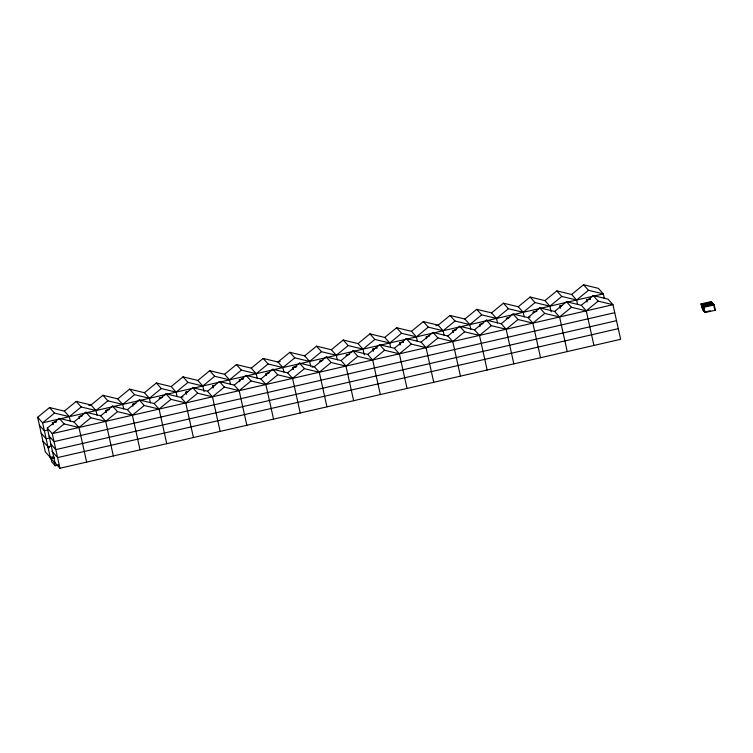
<?xml version="1.0" encoding="UTF-8"?>
<svg xmlns="http://www.w3.org/2000/svg" width="753" height="753" viewBox="0 0 753 753"><rect width="100%" height="100%" fill="white"/><g stroke="black" fill="none" stroke-linecap="round" stroke-linejoin="round"><path stroke-width="1.13" d="M58.649 464.93L55.195 465.731L51.722 461.843L51.025 458.257L45.321 451.885L37.65 417.275L49.529 407.552L64.353 411.138L69.304 416.682L70.321 421.247M604.311 298.452L603.304 293.886L588.479 290.3L576.6 300.023L561.776 296.447L549.906 306.17L535.072 302.584L523.203 312.307L508.379 308.721L496.5 318.444L481.675 314.867L469.806 324.59L454.981 321.004L443.103 330.727L428.278 327.141L416.4 336.864L401.575 333.287L389.706 343.01L374.881 339.424L363.002 349.147L348.178 345.561L336.309 355.284L321.475 351.698L309.605 361.431L294.781 357.844L282.902 367.568L268.077 363.981L256.208 373.704L241.384 370.118L229.505 379.851L214.68 376.265L202.802 385.988L187.977 382.402L176.108 392.125L161.283 388.539L149.405 398.262L134.58 394.685L122.711 404.408L107.877 400.822L96.008 410.545L81.183 406.959L69.304 416.682L54.48 413.105L42.61 422.828L50.395 457.956L55.101 463.227L47.317 428.09L59.195 418.367L74.02 421.953L78.971 427.497L86.642 462.107M64.353 411.138L76.222 401.415L91.047 405.001L96.008 410.545L97.015 415.11M47.317 428.09L52.277 433.643L612.97 304.701L598.146 301.115L586.267 310.838L571.442 307.262L559.573 316.985L544.739 313.399L532.87 323.122L518.045 319.536L506.167 329.259L491.342 325.682L479.473 335.405L464.648 331.819L452.769 341.542L437.945 337.956L426.066 347.679L411.242 344.102L399.372 353.825L384.548 350.239L372.669 359.962L357.844 356.376L345.975 366.099L331.141 362.513L319.272 372.246L304.447 368.659L292.569 378.382L277.744 374.796L265.875 384.519L251.05 380.933L239.172 390.666L224.347 387.08L212.468 396.803L197.644 393.217L185.775 402.94L170.95 399.354L159.071 409.077L144.247 405.5L132.377 415.223L117.543 411.637L105.674 421.36L90.849 417.774L78.971 427.497L64.146 423.92L52.277 433.643L59.948 468.244L620.641 339.302L612.97 304.701L608.01 299.157L593.185 295.571L581.307 305.294L566.482 301.708L554.613 311.441L539.788 307.855L527.909 317.578L513.085 313.992L501.216 323.715L486.391 320.129L474.512 329.852L459.688 326.275L447.809 335.998L432.984 332.412L421.115 342.135L406.291 338.549L394.412 348.272L379.587 344.695L367.709 354.418L352.884 350.832L341.015 360.555L326.19 356.969L314.312 366.692L312.09 367.21M123.718 408.973L122.711 404.408L117.75 398.864L102.926 395.278L91.047 405.001L88.826 405.509M74.02 421.953L85.889 412.23L100.714 415.816L105.674 421.36L113.345 455.96M117.75 398.864L129.62 389.132L144.444 392.718L149.405 398.262L150.421 402.827M100.714 415.816L112.592 406.093L127.417 409.679L132.377 415.223L140.039 449.823M144.444 392.718L156.323 382.995L171.147 386.581L176.108 392.125L177.115 396.69M127.417 409.679L139.286 399.947L154.111 403.533L159.071 409.077L166.742 443.686M171.147 386.581L183.026 376.858L197.851 380.444L202.802 385.988L204.072 391.692M154.111 403.533L165.989 393.81L180.814 397.396L183.035 396.887M197.851 380.444L209.72 370.721L224.545 374.297L229.505 379.851L230.512 384.406M220.14 431.403L212.468 396.803L207.517 391.259L192.693 387.673L180.814 397.396L185.775 402.94L193.446 437.54M224.545 374.297L236.423 364.574L251.248 368.161L256.208 373.704L257.215 378.27M207.517 391.259L219.387 381.526L234.211 385.112L239.172 390.666L246.843 425.266M251.248 368.161L263.126 358.437L277.951 362.024L280.172 361.506M234.211 385.112L246.09 375.389L260.914 378.975L265.875 384.519L273.546 419.12M310.613 365.986L309.605 361.431L304.645 355.877L289.82 352.3L277.951 362.024L282.902 367.568L283.919 372.133M260.914 378.975L272.793 369.252L287.618 372.839L292.569 378.382L300.24 412.983M304.645 355.877L316.524 346.154L331.348 349.74L336.309 355.284L337.316 359.849M287.618 372.839L299.487 363.115L314.312 366.692L319.272 372.246L326.943 406.846M331.348 349.74L343.217 340.017L358.042 343.603L363.002 349.147L364.264 354.851M358.042 343.603L369.921 333.88L384.745 337.457L389.706 343.01L390.713 347.566M384.745 337.457L396.624 327.734L411.449 331.32L416.4 336.864L417.416 341.429M411.449 331.32L423.318 321.597L438.142 325.183L443.103 330.727L444.11 335.292M470.813 329.155L469.806 324.59L464.846 319.046L450.021 315.46L438.142 325.183L435.921 325.691M464.846 319.046L476.724 309.314L491.549 312.9L496.5 318.444L497.517 323.009M491.549 312.9L503.418 303.177L518.243 306.763L523.203 312.307L524.21 316.872M518.243 306.763L530.121 297.04L544.946 300.626L549.906 306.17L551.168 311.874M544.946 300.626L556.815 290.893L571.64 294.479L576.6 300.023L577.617 304.589M571.64 294.479L583.519 284.756L598.343 288.343L603.304 293.886L42.61 422.828L37.65 417.275M56.4 421.755L52.39 422.668L52.842 424.673M82.529 415.741L79.093 416.531L79.536 418.527M109.223 409.604L105.797 410.394L106.239 412.39M135.926 403.467L132.49 404.257L132.933 406.253M159.194 398.111L162.629 397.32M188.184 391.447L185.897 391.974L186.339 393.97M214.878 385.31L212.591 385.837L213.033 387.833M243.294 378.768L239.294 379.691L239.736 381.686M269.423 372.763L265.988 373.554L266.44 375.549M296.701 366.495L292.691 367.417L293.133 369.412M319.394 361.271L322.821 360.489M346.088 355.134L349.524 354.343M377.366 347.942L372.791 348.997L373.234 350.992M403.495 341.937L399.495 342.85L399.937 344.855M429.624 335.923L426.189 336.713L426.631 338.709M456.327 329.786L452.892 330.576L453.334 332.572M483.021 323.649L479.586 324.439L480.038 326.435M506.289 318.293L509.725 317.502M532.992 312.156L536.993 311.234M561.983 305.492L559.686 306.019L560.128 308.015M590.39 298.95L586.389 299.873L586.832 301.868M54.291 422.377L52.559 422.772L52.974 424.636M54.564 422.311L56.296 421.915M79.253 416.635L80.995 416.24M107.688 410.093L105.957 410.498L106.371 412.362M132.66 404.352L134.392 403.956M159.354 398.215L161.095 397.819M187.789 391.673L186.057 392.078L186.471 393.941M214.492 385.536L212.76 385.931L213.165 387.795M239.454 379.794L241.195 379.399M241.459 379.333L243.191 378.938M267.889 373.253L266.157 373.657L266.571 375.521M294.592 367.116L292.851 367.52L293.265 369.384M294.856 367.059L296.597 366.655M319.554 361.374L321.286 360.979M346.258 355.237L347.99 354.842M374.693 348.695L372.951 349.1L373.366 350.964M401.387 342.559L399.655 342.954L400.069 344.818M401.66 342.493L403.392 342.097M426.358 336.817L428.09 336.422M454.793 330.275L453.052 330.68L453.466 332.544M479.755 324.534L481.487 324.138M506.449 318.397L508.19 318.001M533.152 312.26L534.884 311.855M561.587 305.718L559.856 306.113L560.27 307.977M588.291 299.581L586.549 299.976L586.964 301.84M588.554 299.515L590.286 299.12M530.14 317.069L527.909 317.578L532.87 323.122L540.541 357.722M47.712 430.048L44.38 430.81L39.42 425.266M50.602 437.775L46.149 438.792L41.189 433.248M614.74 312.693L54.047 441.625L49.086 436.081M47.919 446.783L51.251 446.011M48.926 447.555L48.183 446.717L48.719 447.875M616.509 320.674L55.816 449.607L50.856 444.063M51.882 451.216L57.586 457.598L618.279 328.656M702.634 309.812L700.958 303.93L711.199 301.577L712.159 304.259M700.958 303.93L701.457 304.485L711.689 302.132M702.069 305.181L712.31 302.828L711.811 302.273L701.58 304.626L703.255 310.5L701.457 304.485M702.201 305.323L712.432 302.96L712.931 303.515L702.69 305.869L702.201 305.323L703.876 311.196L702.69 305.869M702.813 306.01L713.053 303.657L713.552 304.212L703.311 306.565L702.813 306.01L704.488 311.893L703.311 306.565M703.434 306.706L713.675 304.353L714.173 304.909L715.35 310.227L705.109 312.58L703.434 306.706L705.109 312.58M50.282 457.429L53.614 456.657M703.933 307.262L714.173 304.909M51.025 458.257L54.357 457.495M51.016 458.652L54.357 457.89M51.138 458.793L54.348 458.059M704.62 312.024L710.305 310.716M714.851 309.671L715.35 310.227M583.519 284.756L588.479 290.3M593.185 295.571L598.146 301.115M581.307 305.294L586.267 310.838L593.938 345.448M556.815 290.893L561.776 296.447M566.482 301.708L571.442 307.262M554.613 311.441L559.573 316.985L567.235 351.585M530.121 297.04L535.072 302.584M539.788 307.855L544.739 313.399M503.418 303.177L508.379 308.721M513.085 313.992L518.045 319.536M501.216 323.715L506.167 329.259L513.838 363.868M476.724 309.314L481.675 314.867M486.391 320.129L491.342 325.682M474.512 329.852L479.473 335.405L487.144 370.005M450.021 315.46L454.981 321.004M459.688 326.275L464.648 331.819M447.809 335.998L452.769 341.542L460.441 376.142M423.318 321.597L428.278 327.141M432.984 332.412L437.945 337.956M421.115 342.135L426.066 347.679L433.737 382.279M396.624 327.734L401.575 333.287M406.291 338.549L411.242 344.102M394.412 348.272L399.372 353.825L407.044 388.426M369.921 333.88L374.881 339.424M379.587 344.695L384.548 350.239M367.709 354.418L372.669 359.962L380.34 394.563M343.217 340.017L348.178 345.561M352.884 350.832L357.844 356.376M341.015 360.555L345.975 366.099L353.637 400.7M316.524 346.154L321.475 351.698M326.19 356.969L331.141 362.513M289.82 352.3L294.781 357.844M299.487 363.115L304.447 368.659M263.126 358.437L268.077 363.981M272.793 369.252L277.744 374.796M236.423 364.574L241.384 370.118M246.09 375.389L251.05 380.933M209.72 370.721L214.68 376.265M219.387 381.526L224.347 387.08M183.026 376.858L187.977 382.402M192.693 387.673L197.644 393.217M156.323 382.995L161.283 388.539M165.989 393.81L170.95 399.354M129.62 389.132L134.58 394.685M139.286 399.947L144.247 405.5M102.926 395.278L107.877 400.822M112.592 406.093L117.543 411.637M76.222 401.415L81.183 406.959M85.889 412.23L90.849 417.774M49.529 407.552L54.48 413.105M59.195 418.367L64.146 423.92M42.959 441.239L48.992 447.819M59.948 468.244L54.244 461.862L54.367 462.398M713.675 304.353L714.616 308.608M714.258 307.403L714.729 309.539M712.432 302.96L712.903 305.097M54.489 462.54L55.195 465.731"/></g></svg>
